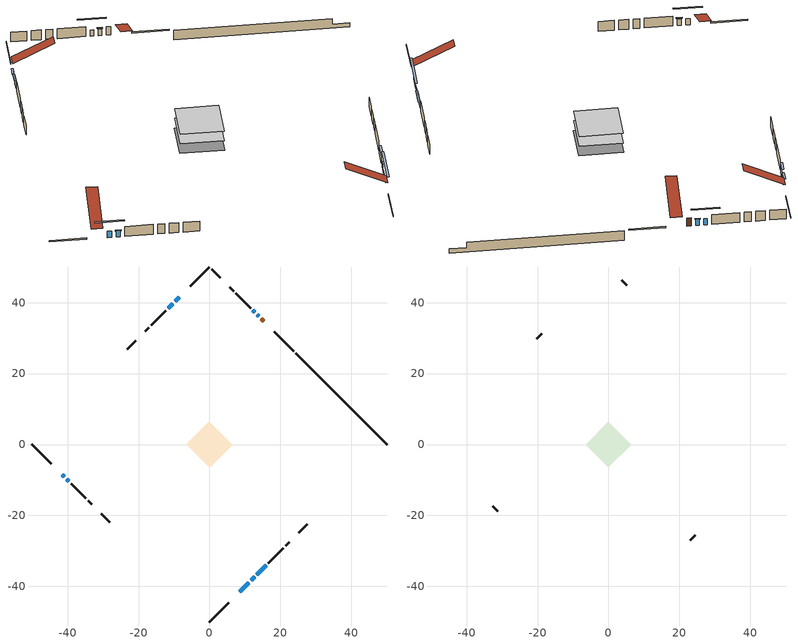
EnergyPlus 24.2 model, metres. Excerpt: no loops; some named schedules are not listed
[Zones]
conditioned space
 floor adiabatic (AdiabaticFloorConstruction): -6.45,0 0,6.45 6.45,0 0,-6.45 z0.95
 floor foundation (Slab1 construction): -6.42,0.16 -0.16,6.42 6.42,-0.16 0.16,-6.42 z-1.49
 wall outside (RimJoist1 construction): 0,-50.06 5.45,-44.6 / -50.06,0 -44.6,-5.45 / 0,50.06 -5.45,44.6 / 23.73,26.33 18.28,31.78 z0.95:1.25
 wall outside (AdiabaticWallConstruction 1): 15.26,34.8 14.57,35.49 z0.95:2.98
 wall outside (AdiabaticWallConstruction): 13.91,36.15 13.41,36.65 / 12.76,37.3 12.25,37.81 / -41.59,-8.47 -40.97,-9.08 / -40.32,-9.74 -39.71,-10.35 z0.95:2.48; 8.47,-41.59 11.06,-39 z0.95:1.66; -8.47,41.59 -9.69,40.37 / 13.38,-36.68 15.97,-34.09 z0.95:2.47; -10.35,39.71 -11.64,38.42 z0.95:2.98; 11.72,-38.34 12.72,-37.34 z0.95:2.17
 wall outside (Wall1 construction): 16.62,-33.44 20.79,-29.27 / -39.05,-11.01 -34.89,-15.17 / -12.3,37.76 -16.46,33.6 / 11.6,38.46 7.43,42.63 z0.95:3.39
 wall outside (Wall2 construction): 21.44,-28.62 22.44,-27.62 / -34.23,-15.83 -33.24,-16.82 / -17.12,32.94 -18.11,31.94 / 6.78,43.28 5.78,44.28 z0.95:3.39
 wall outside (Wall4 construction): 25.17,-24.89 27.56,-22.5 / -30.51,-19.55 -28.11,-21.95 / -20.84,29.22 -23.24,26.82 / 3.05,47.01 0.66,49.4 z0.95:3.39
 wall foundation (FoundationWall1 construction): 24.39,25.67,-1.49 24.39,25.67,0.95 47.49,2.57,0.95 47.49,2.57,-0.43 50.06,0,-0.43 50.06,0,-1.49
 window (WindowConstruction): 13.91,36.15 13.41,36.65 z0.95:2.47
 window (WindowConstruction 6): 12.75,37.31 12.25,37.81 z0.95:2.47
 window (WindowConstruction 7): 8.47,-41.59 11.06,-39 z0.95:1.66
 window (WindowConstruction 8): -41.59,-8.47 -40.98,-9.08 z0.95:2.47
 window (WindowConstruction 1): -8.47,41.59 -9.69,40.37 z0.95:2.47
 window (WindowConstruction 2): -10.35,39.71 -11.64,38.42 z0.95:2.98
 window (WindowConstruction 3): -40.32,-9.74 -39.71,-10.35 z0.95:2.47
 window (WindowConstruction 5): 11.72,-38.34 12.72,-37.34 z0.95:2.17
 window (WindowConstruction 4): 13.38,-36.68 15.97,-34.09 z0.95:2.47
 door (Door): 15.26,34.8 14.57,35.49 z0.95:2.98
 ceiling adiabatic (AdiabaticFloorConstruction): 0,-6.45 6.45,0 0,6.45 -6.45,0 z0.95
attic - vented
 floor to conditioned space (Floor1 construction Reversed): -6.45,0 0,6.45 6.45,0 0,-6.45 z3.39
 wall outside (Wall3 construction): 23.09,-26.97 24.51,-25.55 / -32.58,-17.48 -31.17,-18.89 / -18.77,31.29 -20.19,29.87 / 5.12,44.93 3.71,46.35 z0.95:3.39
 roof outside (Roof1 construction): 7.82,-42.24,3.39 1.72,-36.14,7.7 0.01,-37.85,7.7 6.11,-43.95,3.39; -42.24,-7.82,3.39 -36.14,-1.72,7.7 -37.85,-0.01,7.7 -43.95,-6.11,3.39; -7.82,42.24,3.39 -1.72,36.14,7.7 -0.01,37.85,7.7 -6.11,43.95,3.39; 15.92,34.14,3.39 9.81,28.04,7.7 11.52,26.34,7.7 17.62,32.44,3.39
shading: 13.27,36.79 14.06,36 14.35,36.29 13.56,37.08 z2.68; 10.39,39.67 14.62,35.44 14.91,35.73 10.68,39.96 z5.11; 12.93,-37.13 6.61,-43.45 6.9,-43.74 13.22,-37.42 z4.3; -39.11,-10.95 -43.45,-6.61 -43.74,-6.9 -39.4,-11.24 z5.11; -9.84,40.22 -8.33,41.73 -8.62,42.02 -10.13,40.51 z2.68; -11.79,38.27 -10.21,39.85 -10.5,40.14 -12.08,38.56 z3.18; -39.57,-10.49 -40.46,-9.6 -40.75,-9.89 -39.86,-10.78 z2.68; 16.11,-33.95 13.24,-36.82 13.53,-37.11 16.4,-34.24 z2.68
[Building]
Building 1: Terrain=Suburbs
[Site:Location]
Quebec Intl AP_QC: Latitude {deg}=46.8; Longitude {deg}=-71.38; Time Zone {hr}=-5; Elevation {m}=74; Keep Site Location Information=Yes
[Site:GroundTemperature:Shallow]
0.0108218, -2.24938, -2.43038, -1.3578, 2.94801, 7.23376, 10.9493, 13.303, 13.5029, 11.5886, 7.96783, 3.81355
[Site:WaterMainsTemperature]
Calculation Method=Schedule; Temperature Schedule=mains temperature schedule
[Material] Roughness=Rough; Thermal Absorptance=0.9
Name | Thickness {m} | Conductivity {W/m-K} | Density {kg/m3} | Specific Heat {J/kg-K} | Solar Absorptance | Visible Absorptance
asphalt or fiberglass shingles | 0.00635 | 0.162714 | 1121.4 | 1465.45 | 0.4 | 0.4
ceiling loosefill ins | 0.169333 | 0.0480833 | 16.02 | 1046.75 | 0.7 | 0.7
ceiling stud and cavity | 0.1397 | 0.106923 | 65.682 | 1177.47 | 0.7 | 0.7
concrete 4.0 in. | 0.1016 | 1.803125 | 2242.8 | 837.4 | 0.7 | 0.7
concrete 8.0 in. | 0.2032 | 1.803125 | 2242.8 | 837.4 | 0.7 | 0.7
door material | 0.04445 | 0.053851 | 512.64 | 1214.23 | 0.7 | 0.7
exterior vertical ins | 0.0533782 | 0.029427 | 32.04 | 1214.23 | 0.7 | 0.7
floor covering | 0.0127 | 0.0433444 | 54.468 | 1339.84 | 0.6 | 0.6
floor rigid ins; wall rigid ins 1 | 0.512978 | 0.029427 | 32.04 | 1214.23 | 0.7 | 0.7
floor stud and cavity | 0.1397 | 1.75129 | 37.0049 | 1207.88 | 0.7 | 0.7
furniture material conditioned space 1 | 0.1524 | 0.115458 | 640.8 | 1214.23 | 0.6 | 0.6
gypsum board | 0.0127 | 0.160291 | 801 | 837.4 | 0.6 | 0.6
gypsum board 1 | 0.0127 | 0.160291 | 801 | 837.4 | 0.7 | 0.7
osb sheathing 0.5 in. | 0.0127 | 0.115458 | 512.64 | 1214.23 | 0.7 | 0.7
osb sheathing 0.75 in. | 0.01905 | 0.115458 | 512.64 | 1214.23 | 0.7 | 0.7
osb sheathing 2.0 in. | 0.0508 | 0.115458 | 512.64 | 1214.23 | 0.7 | 0.7
rim joist rigid ins; wall rigid ins | 0.051816 | 0.029427 | 32.04 | 1214.23 | 0.7 | 0.7
rim joist stud and cavity | 0.0508 | 0.0378321 | 125.044 | 1163.47 | 0.6 | 0.6
wall stud and cavity | 0.1397 | 0.16633 | 139.0536 | 1170.24 | 0.7 | 0.7
wall stud and cavity 1 | 0.1397 | 0.157732 | 139.0536 | 1170.24 | 0.7 | 0.7
wall stud and cavity 2 | 0.0889 | 6.9971 | 50.32683 | 1063.81 | 0.6 | 0.6
wall stud and cavity 3 | 0.1397 | 0.159319 | 139.0536 | 1170.24 | 0.7 | 0.7
wall stud and cavity 4 | 0.0889 | 0.380278 | 52.3479 | 1209.89 | 0.7 | 0.7
wall stud and cavity 5 | 0.0889 | 0.391764 | 83.0341 | 1211.67 | 0.7 | 0.7
wood siding | 0.0254 | 0.102417 | 544.68 | 1172.36 | 0.4 | 0.4
wood siding 1 | 0.00254 | 0.102417 | 544.68 | 1172.36 | 0.4 | 0.4
wood siding 2; wood siding 3; wood siding 4 | 0.0254 | 0.102417 | 544.68 | 1172.36 | 0.7 | 0.7
[WindowMaterial:SimpleGlazingSystem]
Name | U-Factor {W/m2-K} | Solar Heat Gain Coefficient
WindowMaterial | 2.665821 | 0.56
WindowMaterial 1 | 2.78279 | 0.58
WindowMaterial 2 | 2.82821 | 0.59
WindowMaterial 3 | 2.79244 | 0.64
WindowMaterial 4 | 2.97414 | 0.62
WindowMaterial 5 | 2.779381 | 0.56
WindowMaterial 6 | 2.78165 | 0.57
[Construction]
AdiabaticFloorConstruction: floor stud and cavity, floor rigid ins, osb sheathing 0.75 in., floor covering
AdiabaticWallConstruction: wood siding 3, wall rigid ins 1, wall stud and cavity 4, gypsum board
AdiabaticWallConstruction 1: wood siding 4, wall rigid ins 1, wall stud and cavity 4, gypsum board
Door: door material
Floor1 construction Reversed: gypsum board, ceiling stud and cavity, ceiling loosefill ins
FoundationWall1 construction: concrete 8.0 in., gypsum board 1
furniture construction conditioned space 1: furniture material conditioned space 1
PartitionWallConstruction: gypsum board, wall stud and cavity 5, gypsum board
RimJoist1 construction: wood siding 2, rim joist rigid ins, osb sheathing 2.0 in., rim joist stud and cavity
Roof1 construction: asphalt or fiberglass shingles
Slab1 construction: concrete 4.0 in.
Wall1 construction: wood siding, wall rigid ins, osb sheathing 0.5 in., wall stud and cavity, gypsum board
Wall2 construction: wood siding, wall rigid ins, osb sheathing 0.5 in., wall stud and cavity 1, gypsum board
Wall3 construction: wood siding 1, wall stud and cavity 2
Wall4 construction: wood siding, wall rigid ins, osb sheathing 0.5 in., wall stud and cavity 3, gypsum board
WindowConstruction: WindowMaterial
WindowConstruction 1; WindowConstruction 3; WindowConstruction 8: WindowMaterial 1
WindowConstruction 2: WindowMaterial 2
WindowConstruction 4: WindowMaterial 3
WindowConstruction 5: WindowMaterial 4
WindowConstruction 6: WindowMaterial 5
WindowConstruction 7: WindowMaterial 6
[Zone] Multiplier=1; Part of Total Floor Area=Yes
Name | Volume {m3}
attic - vented | 56.6161
conditioned space | 424.7
[Space]
Name | Zone | Volume {m3}
attic - vented 1 | attic - vented | 56.6161
conditioned space 1 | conditioned space | 424.7
[ZoneInfiltration:EffectiveLeakageArea]
infil attic - vented 1: Zone or Space=attic - vented 1; Schedule=Always On Discrete; Effective Air Leakage Area {cm2}=3073.85; Stack Coefficient=0.000469588; Wind Coefficient=1.46413e-05
[ZoneMixing]
whole house fan mix: Zone or Space=attic - vented; Schedule=Always On Continuous; Design Flow Rate Calculation Method=Flow/Zone; Design Flow Rate {m3/s}=0; Source Zone or Space=conditioned space
[SurfaceProperty:ExposedFoundationPerimeter]
Slab1: Exposed Perimeter Calculation Method=TotalExposedPerimeter; Total Exposed Perimeter {m}=36.303
[InternalMass] Zone or ZoneList=conditioned space; Space or SpaceList=conditioned space 1
Name | Construction | Surface Area {m2}
furniture mass conditioned space 1 | furniture construction conditioned space 1 | 66.2479
partition wall mass | PartitionWallConstruction | 165.62
[Lights]
interior lighting: Zone or ZoneList or Space or SpaceList=conditioned space 1; Schedule=interior lighting schedule; Design Level Calculation Method=LightingLevel; Lighting Level {W}=343.2; Return Air Fraction=0; Fraction Radiant=0.6; Fraction Visible=0.2; Fraction Replaceable=1
[People]
occupants: Zone or ZoneList or Space or SpaceList=conditioned space 1; Number of People Schedule=occupants schedule; Number of People Calculation Method=People; Number of People=3; Fraction Radiant=0.314171; Sensible Heat Fraction=0.56303; Activity Level Schedule=occupants activity schedule; Carbon Dioxide Generation Rate {m3/s-W}=0; Enable ASHRAE 55 Comfort Warnings=No; Mean Radiant Temperature Calculation Type=EnclosureAveraged
[ElectricEquipment] Zone or ZoneList or Space or SpaceList=conditioned space 1; Design Level Calculation Method=EquipmentLevel
Name | Schedule | Design Level {W} | Fraction Latent | Fraction Radiant | Fraction Lost
clothes dryer | clothes dryer schedule | 140.772 | 0.015 | 0.081 | 0.85
clothes washer | clothes washer schedule | 32.1985 | 0.03 | 0.162 | 0.7
cooking range | cooking range schedule | 215.147 | 0.08 | 0.432 | 0.2
dishwasher | dishwasher schedule | 66.8632 | 0.3 | 0.18 | 0.4
fridge | fridge schedule | 72.9452 | 0 | 0.6 | 0
mech vent bath fan 0 | mech vent bath fan 0 schedule | 50.2 | 0 | 0 | 1
mech vent house fan | mech vent house fan schedule | 14.1667 | 0 | 0 | 1
mech vent house fan cfis | mech vent house fan cfis schedule | 0 | 0 | 0 | 0
mech vent range fan 0 | mech vent range fan 0 schedule | 57 | 0 | 0 | 1
mech vent range fan 1 | mech vent range fan 1 schedule | 57 | 0 | 0 | 1
misc plug loads | misc plug loads schedule | 494.7 | 0.045 | 0.513 | 0.1
whole house fan | Always On Discrete | 0 | 0 | 0 | 1
[OtherEquipment] Zone or ZoneList or Space or SpaceList=conditioned space 1; Design Level Calculation Method=EquipmentLevel
Name | Fuel Type | Schedule | Design Level {W} | Fraction Latent | Fraction Radiant | Fraction Lost
clothes dryer 1 | Electricity | clothes dryer schedule | 0 | 0.015 | 0.081 | 0.85
cooking range 1 | Electricity | cooking range schedule | 0 | 0.08 | 0.432 | 0.2
general water use latent | None | general water use schedule | 62.594 | 1 | 0 | 0
general water use sensible | None | general water use schedule | -61.6891 | 0 | 0.6 | 0
mech vent house fan latent load | None | Always On Discrete | 0 | 1 | 0 | 0
mech vent house fan sensible load | None | Always On Discrete | 0 | 0 | 0 | 0
water heater energy adjustment1 | Electricity | Always On Discrete | 0.01 | 0 | 0 | 1
[ZoneInfiltration:DesignFlowRate] Zone or ZoneList or Space or SpaceList=conditioned space 1; Schedule=Always On Discrete; Design Flow Rate Calculation Method=Flow/Zone; Design Flow Rate {m3/s}=0
infil flow; natural vent flow; whole house fan flow
[ZoneControl:Thermostat]
conditioned space Thermostat: Zone or ZoneList=conditioned space; Control Type Schedule=conditioned space Thermostat Schedule; Control 1=conditioned space temperature setpoint; Temperature Difference Between Cutout And Setpoint {deltaC}=0
[ThermostatSetpoint:DualSetpoint]
conditioned space temperature setpoint: Heating Setpoint Temperature Schedule=heating setpoint; Cooling Setpoint Temperature Schedule=cooling setpoint
[Zone equipment]
conditioned space: electric baseboard
[Foundation:Kiva]
Foundation Kiva 1: Initial Indoor Air Temperature {C}=18; Wall Height Above Grade {m}=0.94997; Wall Depth Below Slab {m}=0.2032; Custom Block Material Name 1=exterior vertical ins; Custom Block Depth 1 {m}=2.43998; Custom Block X Position 1 {m}=0.2159; Custom Block Z Position 1 {m}=0
[Foundation:Kiva:Settings]
Soil Conductivity {W/m-K}=0.849921; Soil Density {kg/m3}=1842.3; Soil Specific Heat {J/kg-K}=418.7; Ground Solar Absorptivity=0.9; Ground Thermal Absorptivity=0.9; Ground Surface Roughness {m}=0.03; Far-Field Width {m}=40; Deep-Ground Boundary Condition=ZeroFlux; Deep-Ground Depth {m}=40; Minimum Cell Dimension {m}=0.2; Maximum Cell Growth Coefficient=3; Simulation Timestep=Timestep
[Exterior:Lights]
exterior lighting: Schedule=exterior lighting schedule; Design Level {W}=75.6
[EnergyManagementSystem:Sensor] Output:Variable or Output:Meter Index Key=conditioned space
Name | Output:Variable or Output:Meter
conditioned_space_clg_unmet_s | Zone Cooling Setpoint Not Met Time
conditioned_space_htg_unmet_s | Zone Heating Setpoint Not Met Time
fridge_tin_s; tin_s; tin_s_1 | Zone Mean Air Temperature
tout_s | Zone Outdoor Air Drybulb Temperature
win_s | Zone Air Humidity Ratio
[Schedule:Constant]
Name | Hourly Value
Always On Continuous; mech vent house fan schedule; mech vent house fan cfis schedule; Always On Discrete | 1
occupants activity schedule | 117.228
fridge schedule | 0
[Schedule:Week:Daily]
interior lighting schedule Week Rule - Jan1-Jan27: interior lighting schedule day, interior lighting schedule day, interior lighting schedule day, interior lighting schedule day, interior lighting schedule day, interior lighting schedule day, interior lighting schedule day, interior lighting schedule default day, interior lighting schedule default day, interior lighting schedule default day, interior lighting schedule default day, interior lighting schedule default day
interior lighting schedule Week Rule - Jan28-Feb3: interior lighting schedule day, interior lighting schedule day, interior lighting schedule day, interior lighting schedule day, interior lighting schedule day 1, interior lighting schedule day 1, interior lighting schedule day 1, interior lighting schedule default day, interior lighting schedule default day, interior lighting schedule default day, interior lighting schedule default day, interior lighting schedule default day
interior lighting schedule Week Rule - Feb4-Feb24: interior lighting schedule day 1, interior lighting schedule day 1, interior lighting schedule day 1, interior lighting schedule day 1, interior lighting schedule day 1, interior lighting schedule day 1, interior lighting schedule day 1, interior lighting schedule default day, interior lighting schedule default day, interior lighting schedule default day, interior lighting schedule default day, interior lighting schedule default day
interior lighting schedule Week Rule - Feb25-Mar3: interior lighting schedule day 1, interior lighting schedule day 1, interior lighting schedule day 1, interior lighting schedule day 1, interior lighting schedule day 2, interior lighting schedule day 2, interior lighting schedule day 2, interior lighting schedule default day, interior lighting schedule default day, interior lighting schedule default day, interior lighting schedule default day, interior lighting schedule default day
interior lighting schedule Week Rule - Mar4-Mar31: interior lighting schedule day 2, interior lighting schedule day 2, interior lighting schedule day 2, interior lighting schedule day 2, interior lighting schedule day 2, interior lighting schedule day 2, interior lighting schedule day 2, interior lighting schedule default day, interior lighting schedule default day, interior lighting schedule default day, interior lighting schedule default day, interior lighting schedule default day
interior lighting schedule Week Rule - Apr1-Apr28: interior lighting schedule day 3, interior lighting schedule day 3, interior lighting schedule day 3, interior lighting schedule day 3, interior lighting schedule day 3, interior lighting schedule day 3, interior lighting schedule day 3, interior lighting schedule default day, interior lighting schedule default day, interior lighting schedule default day, interior lighting schedule default day, interior lighting schedule default day
interior lighting schedule Week Rule - Apr29-May5: interior lighting schedule day 3, interior lighting schedule day 3, interior lighting schedule day 4, interior lighting schedule day 4, interior lighting schedule day 4, interior lighting schedule day 4, interior lighting schedule day 4, interior lighting schedule default day, interior lighting schedule default day, interior lighting schedule default day, interior lighting schedule default day, interior lighting schedule default day
interior lighting schedule Week Rule - May6-May26: interior lighting schedule day 4, interior lighting schedule day 4, interior lighting schedule day 4, interior lighting schedule day 4, interior lighting schedule day 4, interior lighting schedule day 4, interior lighting schedule day 4, interior lighting schedule default day, interior lighting schedule default day, interior lighting schedule default day, interior lighting schedule default day, interior lighting schedule default day
interior lighting schedule Week Rule - May27-Jun2: interior lighting schedule day 4, interior lighting schedule day 4, interior lighting schedule day 4, interior lighting schedule day 4, interior lighting schedule day 4, interior lighting schedule day 5, interior lighting schedule day 5, interior lighting schedule default day, interior lighting schedule default day, interior lighting schedule default day, interior lighting schedule default day, interior lighting schedule default day
interior lighting schedule Week Rule - Jun3-Jun30: interior lighting schedule day 5, interior lighting schedule day 5, interior lighting schedule day 5, interior lighting schedule day 5, interior lighting schedule day 5, interior lighting schedule day 5, interior lighting schedule day 5, interior lighting schedule default day, interior lighting schedule default day, interior lighting schedule default day, interior lighting schedule default day, interior lighting schedule default day
interior lighting schedule Week Rule - Jul1-Jul28: interior lighting schedule day 6, interior lighting schedule day 6, interior lighting schedule day 6, interior lighting schedule day 6, interior lighting schedule day 6, interior lighting schedule day 6, interior lighting schedule day 6, interior lighting schedule default day, interior lighting schedule default day, interior lighting schedule default day, interior lighting schedule default day, interior lighting schedule default day
interior lighting schedule Week Rule - Jul29-Aug4: interior lighting schedule day 6, interior lighting schedule day 6, interior lighting schedule day 6, interior lighting schedule day 7, interior lighting schedule day 7, interior lighting schedule day 7, interior lighting schedule day 7, interior lighting schedule default day, interior lighting schedule default day, interior lighting schedule default day, interior lighting schedule default day, interior lighting schedule default day
interior lighting schedule Week Rule - Aug5-Aug25: interior lighting schedule day 7, interior lighting schedule day 7, interior lighting schedule day 7, interior lighting schedule day 7, interior lighting schedule day 7, interior lighting schedule day 7, interior lighting schedule day 7, interior lighting schedule default day, interior lighting schedule default day, interior lighting schedule default day, interior lighting schedule default day, interior lighting schedule default day
interior lighting schedule Week Rule - Aug26-Sep1: interior lighting schedule day 7, interior lighting schedule day 7, interior lighting schedule day 7, interior lighting schedule day 7, interior lighting schedule day 7, interior lighting schedule day 7, interior lighting schedule day 8, interior lighting schedule default day, interior lighting schedule default day, interior lighting schedule default day, interior lighting schedule default day, interior lighting schedule default day
interior lighting schedule Week Rule - Sep2-Sep29: interior lighting schedule day 8, interior lighting schedule day 8, interior lighting schedule day 8, interior lighting schedule day 8, interior lighting schedule day 8, interior lighting schedule day 8, interior lighting schedule day 8, interior lighting schedule default day, interior lighting schedule default day, interior lighting schedule default day, interior lighting schedule default day, interior lighting schedule default day
interior lighting schedule Week Rule - Sep30-Oct6: interior lighting schedule day 8, interior lighting schedule day 9, interior lighting schedule day 9, interior lighting schedule day 9, interior lighting schedule day 9, interior lighting schedule day 9, interior lighting schedule day 9, interior lighting schedule default day, interior lighting schedule default day, interior lighting schedule default day, interior lighting schedule default day, interior lighting schedule default day
interior lighting schedule Week Rule - Oct7-Oct27: interior lighting schedule day 9, interior lighting schedule day 9, interior lighting schedule day 9, interior lighting schedule day 9, interior lighting schedule day 9, interior lighting schedule day 9, interior lighting schedule day 9, interior lighting schedule default day, interior lighting schedule default day, interior lighting schedule default day, interior lighting schedule default day, interior lighting schedule default day
interior lighting schedule Week Rule - Oct28-Nov3: interior lighting schedule day 9, interior lighting schedule day 9, interior lighting schedule day 9, interior lighting schedule day 9, interior lighting schedule day 10, interior lighting schedule day 10, interior lighting schedule day 10, interior lighting schedule default day, interior lighting schedule default day, interior lighting schedule default day, interior lighting schedule default day, interior lighting schedule default day
interior lighting schedule Week Rule - Nov4-Nov24: interior lighting schedule day 10, interior lighting schedule day 10, interior lighting schedule day 10, interior lighting schedule day 10, interior lighting schedule day 10, interior lighting schedule day 10, interior lighting schedule day 10, interior lighting schedule default day, interior lighting schedule default day, interior lighting schedule default day, interior lighting schedule default day, interior lighting schedule default day
interior lighting schedule Week Rule - Nov25-Dec1: interior lighting schedule day 10, interior lighting schedule day 10, interior lighting schedule day 10, interior lighting schedule day 10, interior lighting schedule day 10, interior lighting schedule day 10, interior lighting schedule day 11, interior lighting schedule default day, interior lighting schedule default day, interior lighting schedule default day, interior lighting schedule default day, interior lighting schedule default day
interior lighting schedule Week Rule - Dec2-Dec31: interior lighting schedule day 11, interior lighting schedule day 11, interior lighting schedule day 11, interior lighting schedule day 11, interior lighting schedule day 11, interior lighting schedule day 11, interior lighting schedule day 11, interior lighting schedule default day, interior lighting schedule default day, interior lighting schedule default day, interior lighting schedule default day, interior lighting schedule default day
occupants schedule Week Rule - Jan1-Dec31: occupants schedule day, occupants schedule day, occupants schedule day, occupants schedule day, occupants schedule day, occupants schedule day, occupants schedule day, occupants schedule default day, occupants schedule default day, occupants schedule default day, occupants schedule default day, occupants schedule default day
clothes dryer schedule Week Rule - Jan1-Dec31: clothes dryer schedule day, clothes dryer schedule day, clothes dryer schedule day, clothes dryer schedule day, clothes dryer schedule day, clothes dryer schedule day, clothes dryer schedule day, clothes dryer schedule default day, clothes dryer schedule default day, clothes dryer schedule default day, clothes dryer schedule default day, clothes dryer schedule default day
clothes washer schedule Week Rule - Jan1-Dec31: clothes washer schedule day, clothes washer schedule day, clothes washer schedule day, clothes washer schedule day, clothes washer schedule day, clothes washer schedule day, clothes washer schedule day, clothes washer schedule default day, clothes washer schedule default day, clothes washer schedule default day, clothes washer schedule default day, clothes washer schedule default day
cooking range schedule Week Rule - Jan1-Dec31: cooking range schedule day, cooking range schedule day, cooking range schedule day, cooking range schedule day, cooking range schedule day, cooking range schedule day, cooking range schedule day, cooking range schedule default day, cooking range schedule default day, cooking range schedule default day, cooking range schedule default day, cooking range schedule default day
dishwasher schedule Week Rule - Jan1-Dec31: dishwasher schedule day, dishwasher schedule day, dishwasher schedule day, dishwasher schedule day, dishwasher schedule day, dishwasher schedule day, dishwasher schedule day, dishwasher schedule default day, dishwasher schedule default day, dishwasher schedule default day, dishwasher schedule default day, dishwasher schedule default day
mech vent bath fan 0 schedule Week Rule - Jan1-Dec31: mech vent bath fan 0 schedule day, mech vent bath fan 0 schedule day, mech vent bath fan 0 schedule day, mech vent bath fan 0 schedule day, mech vent bath fan 0 schedule day, mech vent bath fan 0 schedule day, mech vent bath fan 0 schedule day, mech vent bath fan 0 schedule default day, mech vent bath fan 0 schedule default day, mech vent bath fan 0 schedule default day, mech vent bath fan 0 schedule default day, mech vent bath fan 0 schedule default day
mech vent range fan 0 schedule Week Rule - Jan1-Dec31: mech vent range fan 0 schedule day, mech vent range fan 0 schedule day, mech vent range fan 0 schedule day, mech vent range fan 0 schedule day, mech vent range fan 0 schedule day, mech vent range fan 0 schedule day, mech vent range fan 0 schedule day, mech vent range fan 0 schedule default day, mech vent range fan 0 schedule default day, mech vent range fan 0 schedule default day, mech vent range fan 0 schedule default day, mech vent range fan 0 schedule default day
mech vent range fan 1 schedule Week Rule - Jan1-Dec31: mech vent range fan 1 schedule day, mech vent range fan 1 schedule day, mech vent range fan 1 schedule day, mech vent range fan 1 schedule day, mech vent range fan 1 schedule day, mech vent range fan 1 schedule day, mech vent range fan 1 schedule day, mech vent range fan 1 schedule default day, mech vent range fan 1 schedule default day, mech vent range fan 1 schedule default day, mech vent range fan 1 schedule default day, mech vent range fan 1 schedule default day
misc plug loads schedule Week Rule - Jan1-Dec31: misc plug loads schedule day, misc plug loads schedule day, misc plug loads schedule day, misc plug loads schedule day, misc plug loads schedule day, misc plug loads schedule day, misc plug loads schedule day, misc plug loads schedule default day, misc plug loads schedule default day, misc plug loads schedule default day, misc plug loads schedule default day, misc plug loads schedule default day
general water use schedule Week Rule - Jan1-Dec31: general water use schedule day, general water use schedule day, general water use schedule day, general water use schedule day, general water use schedule day, general water use schedule day, general water use schedule day, general water use schedule default day, general water use schedule default day, general water use schedule default day, general water use schedule default day, general water use schedule default day
exterior lighting schedule Week Rule - Jan1-Jan27: exterior lighting schedule day, exterior lighting schedule day, exterior lighting schedule day, exterior lighting schedule day, exterior lighting schedule day, exterior lighting schedule day, exterior lighting schedule day, exterior lighting schedule default day, exterior lighting schedule default day, exterior lighting schedule default day, exterior lighting schedule default day, exterior lighting schedule default day
exterior lighting schedule Week Rule - Jan28-Feb3: exterior lighting schedule day, exterior lighting schedule day, exterior lighting schedule day, exterior lighting schedule day, exterior lighting schedule day 1, exterior lighting schedule day 1, exterior lighting schedule day 1, exterior lighting schedule default day, exterior lighting schedule default day, exterior lighting schedule default day, exterior lighting schedule default day, exterior lighting schedule default day
exterior lighting schedule Week Rule - Feb4-Feb24: exterior lighting schedule day 1, exterior lighting schedule day 1, exterior lighting schedule day 1, exterior lighting schedule day 1, exterior lighting schedule day 1, exterior lighting schedule day 1, exterior lighting schedule day 1, exterior lighting schedule default day, exterior lighting schedule default day, exterior lighting schedule default day, exterior lighting schedule default day, exterior lighting schedule default day
exterior lighting schedule Week Rule - Feb25-Mar3: exterior lighting schedule day 1, exterior lighting schedule day 1, exterior lighting schedule day 1, exterior lighting schedule day 1, exterior lighting schedule day 2, exterior lighting schedule day 2, exterior lighting schedule day 2, exterior lighting schedule default day, exterior lighting schedule default day, exterior lighting schedule default day, exterior lighting schedule default day, exterior lighting schedule default day
exterior lighting schedule Week Rule - Mar4-Mar31: exterior lighting schedule day 2, exterior lighting schedule day 2, exterior lighting schedule day 2, exterior lighting schedule day 2, exterior lighting schedule day 2, exterior lighting schedule day 2, exterior lighting schedule day 2, exterior lighting schedule default day, exterior lighting schedule default day, exterior lighting schedule default day, exterior lighting schedule default day, exterior lighting schedule default day
exterior lighting schedule Week Rule - Apr1-Apr28: exterior lighting schedule day 3, exterior lighting schedule day 3, exterior lighting schedule day 3, exterior lighting schedule day 3, exterior lighting schedule day 3, exterior lighting schedule day 3, exterior lighting schedule day 3, exterior lighting schedule default day, exterior lighting schedule default day, exterior lighting schedule default day, exterior lighting schedule default day, exterior lighting schedule default day
exterior lighting schedule Week Rule - Apr29-May5: exterior lighting schedule day 3, exterior lighting schedule day 3, exterior lighting schedule day 4, exterior lighting schedule day 4, exterior lighting schedule day 4, exterior lighting schedule day 4, exterior lighting schedule day 4, exterior lighting schedule default day, exterior lighting schedule default day, exterior lighting schedule default day, exterior lighting schedule default day, exterior lighting schedule default day
exterior lighting schedule Week Rule - May6-May26: exterior lighting schedule day 4, exterior lighting schedule day 4, exterior lighting schedule day 4, exterior lighting schedule day 4, exterior lighting schedule day 4, exterior lighting schedule day 4, exterior lighting schedule day 4, exterior lighting schedule default day, exterior lighting schedule default day, exterior lighting schedule default day, exterior lighting schedule default day, exterior lighting schedule default day
exterior lighting schedule Week Rule - May27-Jun2: exterior lighting schedule day 4, exterior lighting schedule day 4, exterior lighting schedule day 4, exterior lighting schedule day 4, exterior lighting schedule day 4, exterior lighting schedule day 5, exterior lighting schedule day 5, exterior lighting schedule default day, exterior lighting schedule default day, exterior lighting schedule default day, exterior lighting schedule default day, exterior lighting schedule default day
exterior lighting schedule Week Rule - Jun3-Jun30: exterior lighting schedule day 5, exterior lighting schedule day 5, exterior lighting schedule day 5, exterior lighting schedule day 5, exterior lighting schedule day 5, exterior lighting schedule day 5, exterior lighting schedule day 5, exterior lighting schedule default day, exterior lighting schedule default day, exterior lighting schedule default day, exterior lighting schedule default day, exterior lighting schedule default day
exterior lighting schedule Week Rule - Jul1-Jul28: exterior lighting schedule day 6, exterior lighting schedule day 6, exterior lighting schedule day 6, exterior lighting schedule day 6, exterior lighting schedule day 6, exterior lighting schedule day 6, exterior lighting schedule day 6, exterior lighting schedule default day, exterior lighting schedule default day, exterior lighting schedule default day, exterior lighting schedule default day, exterior lighting schedule default day
exterior lighting schedule Week Rule - Jul29-Aug4: exterior lighting schedule day 6, exterior lighting schedule day 6, exterior lighting schedule day 6, exterior lighting schedule day 7, exterior lighting schedule day 7, exterior lighting schedule day 7, exterior lighting schedule day 7, exterior lighting schedule default day, exterior lighting schedule default day, exterior lighting schedule default day, exterior lighting schedule default day, exterior lighting schedule default day
exterior lighting schedule Week Rule - Aug5-Aug25: exterior lighting schedule day 7, exterior lighting schedule day 7, exterior lighting schedule day 7, exterior lighting schedule day 7, exterior lighting schedule day 7, exterior lighting schedule day 7, exterior lighting schedule day 7, exterior lighting schedule default day, exterior lighting schedule default day, exterior lighting schedule default day, exterior lighting schedule default day, exterior lighting schedule default day
exterior lighting schedule Week Rule - Aug26-Sep1: exterior lighting schedule day 7, exterior lighting schedule day 7, exterior lighting schedule day 7, exterior lighting schedule day 7, exterior lighting schedule day 7, exterior lighting schedule day 7, exterior lighting schedule day 8, exterior lighting schedule default day, exterior lighting schedule default day, exterior lighting schedule default day, exterior lighting schedule default day, exterior lighting schedule default day
exterior lighting schedule Week Rule - Sep2-Sep29: exterior lighting schedule day 8, exterior lighting schedule day 8, exterior lighting schedule day 8, exterior lighting schedule day 8, exterior lighting schedule day 8, exterior lighting schedule day 8, exterior lighting schedule day 8, exterior lighting schedule default day, exterior lighting schedule default day, exterior lighting schedule default day, exterior lighting schedule default day, exterior lighting schedule default day
[Schedule:Year]
interior lighting schedule: interior lighting schedule Week Rule - Jan1-Jan27, 1, 1, 1, 27, interior lighting schedule Week Rule - Jan28-Feb3, 1, 28, 2, 3, interior lighting schedule Week Rule - Feb4-Feb24, 2, 4, 2, 24, interior lighting schedule Week Rule - Feb25-Mar3, 2, 25, 3, 3, interior lighting schedule Week Rule - Mar4-Mar31, 3, 4, 3, 31, interior lighting schedule Week Rule - Apr1-Apr28, 4, 1, 4, 28, interior lighting schedule Week Rule - Apr29-May5, 4, 29, 5, 5, interior lighting schedule Week Rule - May6-May26, 5, 6, 5, 26, interior lighting schedule Week Rule - May27-Jun2, 5, 27, 6, 2, interior lighting schedule Week Rule - Jun3-Jun30, 6, 3, 6, 30, interior lighting schedule Week Rule - Jul1-Jul28, 7, 1, 7, 28, interior lighting schedule Week Rule - Jul29-Aug4, 7, 29, 8, 4, interior lighting schedule Week Rule - Aug5-Aug25, 8, 5, 8, 25, interior lighting schedule Week Rule - Aug26-Sep1, 8, 26, 9, 1, interior lighting schedule Week Rule - Sep2-Sep29, 9, 2, 9, 29, interior lighting schedule Week Rule - Sep30-Oct6, 9, 30, 10, 6, interior lighting schedule Week Rule - Oct7-Oct27, 10, 7, 10, 27, interior lighting schedule Week Rule - Oct28-Nov3, 10, 28, 11, 3, interior lighting schedule Week Rule - Nov4-Nov24, 11, 4, 11, 24, interior lighting schedule Week Rule - Nov25-Dec1, 11, 25, 12, 1, interior lighting schedule Week Rule - Dec2-Dec31, 12, 2, 12, 31
occupants schedule: occupants schedule Week Rule - Jan1-Dec31, 1, 1, 12, 31
clothes dryer schedule: clothes dryer schedule Week Rule - Jan1-Dec31, 1, 1, 12, 31
clothes washer schedule: clothes washer schedule Week Rule - Jan1-Dec31, 1, 1, 12, 31
cooking range schedule: cooking range schedule Week Rule - Jan1-Dec31, 1, 1, 12, 31
dishwasher schedule: dishwasher schedule Week Rule - Jan1-Dec31, 1, 1, 12, 31
mech vent bath fan 0 schedule: mech vent bath fan 0 schedule Week Rule - Jan1-Dec31, 1, 1, 12, 31
mech vent range fan 0 schedule: mech vent range fan 0 schedule Week Rule - Jan1-Dec31, 1, 1, 12, 31
mech vent range fan 1 schedule: mech vent range fan 1 schedule Week Rule - Jan1-Dec31, 1, 1, 12, 31
misc plug loads schedule: misc plug loads schedule Week Rule - Jan1-Dec31, 1, 1, 12, 31
general water use schedule: general water use schedule Week Rule - Jan1-Dec31, 1, 1, 12, 31
exterior lighting schedule: exterior lighting schedule Week Rule - Jan1-Jan27, 1, 1, 1, 27, exterior lighting schedule Week Rule - Jan28-Feb3, 1, 28, 2, 3, exterior lighting schedule Week Rule - Feb4-Feb24, 2, 4, 2, 24, exterior lighting schedule Week Rule - Feb25-Mar3, 2, 25, 3, 3, exterior lighting schedule Week Rule - Mar4-Mar31, 3, 4, 3, 31, exterior lighting schedule Week Rule - Apr1-Apr28, 4, 1, 4, 28, exterior lighting schedule Week Rule - Apr29-May5, 4, 29, 5, 5, exterior lighting schedule Week Rule - May6-May26, 5, 6, 5, 26, exterior lighting schedule Week Rule - May27-Jun2, 5, 27, 6, 2, exterior lighting schedule Week Rule - Jun3-Jun30, 6, 3, 6, 30, exterior lighting schedule Week Rule - Jul1-Jul28, 7, 1, 7, 28, exterior lighting schedule Week Rule - Jul29-Aug4, 7, 29, 8, 4, exterior lighting schedule Week Rule - Aug5-Aug25, 8, 5, 8, 25, exterior lighting schedule Week Rule - Aug26-Sep1, 8, 26, 9, 1, exterior lighting schedule Week Rule - Sep2-Sep29, 9, 2, 9, 29, exterior lighting schedule Week Rule - Sep30-Oct6, 9, 30, 10, 6, exterior lighting schedule Week Rule - Oct7-Oct27, 10, 7, 10, 27, exterior lighting schedule Week Rule - Oct28-Nov3, 10, 28, 11, 3, exterior lighting schedule Week Rule - Nov4-Nov24, 11, 4, 11, 24, exterior lighting schedule Week Rule - Nov25-Dec1, 11, 25, 12, 1, exterior lighting schedule Week Rule - Dec2-Dec31, 12, 2, 12, 31
[Schedule:Compact]
conditioned space Thermostat Schedule: Through: 12/31, For: AllDays, Until: 24:00, 4
mains temperature schedule: Through: 01/01, For: AllDays, Until: 24:00, 5.175, Through: 01/02, For: AllDays, Until: 24:00, 5.10167, Through: 01/03, For: AllDays, Until: 24:00, 5.02889, Through: 01/04, For: AllDays, Until: 24:00, 4.95778, Through: 01/05, For: AllDays, Until: 24:00, 4.88778, Through: 01/06, For: AllDays, Until: 24:00, 4.81833, Through: 01/07, For: AllDays, Until: 24:00, 4.75056, Through: 01/08, For: AllDays, Until: 24:00, 4.68389, Through: 01/09, For: AllDays, Until: 24:00, 4.61833, Through: 01/10, For: AllDays, Until: 24:00, 4.55389, Through: 01/11, For: AllDays, Until: 24:00, 4.49056, Through: 01/12, For: AllDays, Until: 24:00, 4.42889, Through: 01/13, For: AllDays, Until: 24:00, 4.36778, Through: 01/14, For: AllDays, Until: 24:00, 4.30889, Through: 01/15, For: AllDays, Until: 24:00, 4.25056, Through: 01/16, For: AllDays, Until: 24:00, 4.19389, Through: 01/17, For: AllDays, Until: 24:00, 4.13833, Through: 01/18, For: AllDays, Until: 24:00, 4.08444, Through: 01/19, For: AllDays, Until: 24:00, 4.03167, Through: 01/20, For: AllDays, Until: 24:00, 3.98056, Through: 01/21, For: AllDays, Until: 24:00, 3.93056, Through: 01/22, For: AllDays, Until: 24:00, 3.88222, Through: 01/23, For: AllDays, Until: 24:00, 3.835, Through: 01/24, For: AllDays, Until: 24:00, 3.78944, Through: 01/25, For: AllDays, Until: 24:00, 3.74556, Through: 01/26, For: AllDays, Until: 24:00, 3.70278, Through: 01/27, For: AllDays, Until: 24:00, 3.66167, Through: 01/28, For: AllDays, Until: 24:00, 3.62167, Through: 01/29, For: AllDays, Until: 24:00, 3.58389, Through: 01/30, For: AllDays, Until: 24:00, 3.54722, Through: 01/31, For: AllDays, Until: 24:00, 3.51167, Through: 02/01, For: AllDays, Until: 24:00, 3.47833, Through: 02/02, For: AllDays, Until: 24:00, 3.44611, Through: 02/03, For: AllDays, Until: 24:00, 3.41556, Through: 02/04, For: AllDays, Until: 24:00, 3.38667, Through: 02/05, For: AllDays, Until: 24:00, 3.35944, Through: 02/06, For: AllDays, Until: 24:00, 3.33389, Through: 02/07, For: AllDays, Until: 24:00, 3.30944, Through: 02/08, For: AllDays, Until: 24:00, 3.28667, Through: 02/09, For: AllDays, Until: 24:00, 3.26611, Through: 02/10, For: AllDays, Until: 24:00, 3.24667, Through: 02/11, For: AllDays, Until: 24:00, 3.22889, Through: 02/12, For: AllDays, Until: 24:00, 3.21278, Through: 02/13, For: AllDays, Until: 24:00, 3.19833, Through: 02/14, For: AllDays, Until: 24:00, 3.18556, Through: 02/15, For: AllDays, Until: 24:00, 3.17389, Through: 02/16, For: AllDays, Until: 24:00, 3.16444, Through: 02/17, For: AllDays, Until: 24:00, 3.15667, Through: 02/18, For: AllDays, Until: 24:00, 3.15056, Through: 02/19, For: AllDays, Until: 24:00, 3.14556, Through: 02/20, For: AllDays, Until: 24:00, 3.14278, Through: 02/21, For: AllDays, Until: 24:00, 3.14111, Through: 02/22, For: AllDays, Until: 24:00, 3.14167, Through: 02/23, For: AllDays, Until: 24:00, 3.14333, Through: 02/24, For: AllDays, Until: 24:00, 3.14722, Through: 02/25, For: AllDays, Until: 24:00, 3.15222, Through: 02/26, For: AllDays, Until: 24:00, 3.15944, Through: 02/27, For: AllDays, Until: 24:00, 3.16778, Through: 02/28, For: AllDays, Until: 24:00, 3.17778, Through: 03/01, For: AllDays, Until: 24:00, 3.18944, Through: 03/02, For: AllDays, Until: 24:00, 3.20333, Through: 03/03, For: AllDays, Until: 24:00, 3.21833, Through: 03/04, For: AllDays, Until: 24:00, 3.235, Through: 03/05, For: AllDays, Until: 24:00, 3.25333, Through: 03/06, For: AllDays, Until: 24:00, 3.27333, Through: 03/07, For: AllDays, Until: 24:00, 3.29444, Through: 03/08, For: AllDays, Until: 24:00, 3.31778, Through: 03/09, For: AllDays, Until: 24:00, 3.34222, Through: 03/10, For: AllDays, Until: 24:00, 3.36889, Through: 03/11, For: AllDays, Until: 24:00, 3.39667, Through: 03/12, For: AllDays, Until: 24:00, 3.42611, Through: 03/13, For: AllDays, Until: 24:00, 3.45722, Through: 03/14, For: AllDays, Until: 24:00, 3.49, Through: 03/15, For: AllDays, Until: 24:00, 3.52389, Through: 03/16, For: AllDays, Until: 24:00, 3.55944, Through: 03/17, For: AllDays, Until: 24:00, 3.59667, Through: 03/18, For: AllDays, Until: 24:00, 3.63556, Through: 03/19, For: AllDays, Until: 24:00, 3.67556, Through: 03/20, For: AllDays, Until: 24:00, 3.71722, Through: 03/21, For: AllDays, Until: 24:00, 3.76056, Through: 03/22, For: AllDays, Until: 24:00, 3.80556, Through: 03/23, For: AllDays, Until: 24:00, 3.85111, Through: 03/24, For: AllDays, Until: 24:00, 3.89889, Through: 03/25, For: AllDays, Until: 24:00, 3.94778, Through: 03/26, For: AllDays, Until: 24:00, 3.99833, Through: 03/27, For: AllDays, Until: 24:00, 4.05, Through: 03/28, For: AllDays, Until: 24:00, 4.10333, Through: 03/29, For: AllDays, Until: 24:00, 4.15778, Through: 03/30, For: AllDays, Until: 24:00, 4.21333, Through: 03/31, For: AllDays, Until: 24:00, 4.27056, Through: 04/01, For: AllDays, Until: 24:00, 4.32944, Through: 04/02, For: AllDays, Until: 24:00, 4.38889, Through: 04/03, For: AllDays, Until: 24:00, 4.45, Through: 04/04, For: AllDays, Until: 24:00, 4.51222, Through: 04/05, For: AllDays, Until: 24:00, 4.57611, Through: 04/06, For: AllDays, Until: 24:00, 4.64056, Through: 04/07, For: AllDays, Until: 24:00, 4.70667, Through: 04/08, For: AllDays, Until: 24:00, 4.77389, Through: 04/09, For: AllDays, Until: 24:00, 4.84222, Through: 04/10, For: AllDays, Until: 24:00, 4.91167, Through: 04/11, For: AllDays, Until: 24:00, 4.98278, Through: 04/12, For: AllDays, Until: 24:00, 5.05444, Through: 04/13, For: AllDays, Until: 24:00, 5.12722, Through: 04/14, For: AllDays, Until: 24:00, 5.20111, Through: 04/15, For: AllDays, Until: 24:00, 5.27611, Through: 04/16, For: AllDays, Until: 24:00, 5.35167, Through: 04/17, For: AllDays, Until: 24:00, 5.42889, Through: 04/18, For: AllDays, Until: 24:00, 5.50667, Through: 04/19, For: AllDays, Until: 24:00, 5.58556, Through: 04/20, For: AllDays, Until: 24:00, 5.665, Through: 04/21, For: AllDays, Until: 24:00, 5.74611, Through: 04/22, For: AllDays, Until: 24:00, 5.82722, Through: 04/23, For: AllDays, Until: 24:00, 5.91, Through: 04/24, For: AllDays, Until: 24:00, 5.99278, Through: 04/25, For: AllDays, Until: 24:00, 6.07722, Through: 04/26, For: AllDays, Until: 24:00, 6.16167, Through: 04/27, For: AllDays, Until: 24:00, 6.24722, Through: 04/28, For: AllDays, Until: 24:00, 6.33389, Through: 04/29, For: AllDays, Until: 24:00, 6.42056, Through: 04/30, For: AllDays, Until: 24:00, 6.50833, Through: 05/01, For: AllDays, Until: 24:00, 6.59667, Through: 05/02, For: AllDays, Until: 24:00, 6.68556, Through: 05/03, For: AllDays, Until: 24:00, 6.775, Through: 05/04, For: AllDays, Until: 24:00, 6.86556, Through: 05/05, For: AllDays, Until: 24:00, 6.95611, Through: 05/06, For: AllDays, Until: 24:00, 7.04722, Through: 05/07, For: AllDays, Until: 24:00, 7.13889, Through: 05/08, For: AllDays, Until: 24:00, 7.23111, Through: 05/09, For: AllDays, Until: 24:00, 7.32333, Through: 05/10, For: AllDays, Until: 24:00, 7.41667, Through: 05/11, For: AllDays, Until: 24:00, 7.51, Through: 05/12, For: AllDays, Until: 24:00, 7.60389, Through: 05/13, For: AllDays, Until: 24:00, 7.69778, Through: 05/14, For: AllDays, Until: 24:00, 7.79222, Through: 05/15, For: AllDays, Until: 24:00, 7.88667, Through: 05/16, For: AllDays, Until: 24:00, 7.98167, Through: 05/17, For: AllDays, Until: 24:00, 8.07667, Through: 05/18, For: AllDays, Until: 24:00, 8.17167, Through: 05/19, For: AllDays, Until: 24:00, 8.26722, Through: 05/20, For: AllDays, Until: 24:00, 8.36278, Through: 05/21, For: AllDays, Until: 24:00, 8.45833, Through: 05/22, For: AllDays, Until: 24:00, 8.55444, Through: 05/23, For: AllDays, Until: 24:00, 8.65, Through: 05/24, For: AllDays, Until: 24:00, 8.74611, Through: 05/25, For: AllDays, Until: 24:00, 8.84167, Through: 05/26, For: AllDays, Until: 24:00, 8.93722, Through: 05/27, For: AllDays, Until: 24:00, 9.03333, Through: 05/28, For: AllDays, Until: 24:00, 9.12889, Through: 05/29, For: AllDays, Until: 24:00, 9.22389, Through: 05/30, For: AllDays, Until: 24:00, 9.31944, Through: 05/31, For: AllDays, Until: 24:00, 9.41444, Through: 06/01, For: AllDays, Until: 24:00, 9.50944, Through: 06/02, For: AllDays, Until: 24:00, 9.60389, Through: 06/03, For: AllDays, Until: 24:00, 9.69833, Through: 06/04, For: AllDays, Until: 24:00, 9.79278, Through: 06/05, For: AllDays, Until: 24:00, 9.88667, Through: 06/06, For: AllDays, Until: 24:00, 9.98, Through: 06/07, For: AllDays, Until: 24:00, 10.0728, Through: 06/08, For: AllDays, Until: 24:00, 10.1656, Through: 06/09, For: AllDays, Until: 24:00, 10.2578, Through: 06/10, For: AllDays, Until: 24:00, 10.3494, Through: 06/11, For: AllDays, Until: 24:00, 10.4411, Through: 06/12, For: AllDays, Until: 24:00, 10.5317, Through: 06/13, For: AllDays, Until: 24:00, 10.6222, Through: 06/14, For: AllDays, Until: 24:00, 10.7117, Through: 06/15, For: AllDays, Until: 24:00, 10.8006, Through: 06/16, For: AllDays, Until: 24:00, 10.8889, Through: 06/17, For: AllDays, Until: 24:00, 10.9772, Through: 06/18, For: AllDays, Until: 24:00, 11.0639, Through: 06/19, For: AllDays, Until: 24:00, 11.1506, Through: 06/20, For: AllDays, Until: 24:00, 11.2361, Through: 06/21, For: AllDays, Until: 24:00, 11.3211, Through: 06/22, For: AllDays, Until: 24:00, 11.4056, Through: 06/23, For: AllDays, Until: 24:00, 11.4889, Through: 06/24, For: AllDays, Until: 24:00, 11.5711, Through: 06/25, For: AllDays, Until: 24:00, 11.6533, Through: 06/26, For: AllDays, Until: 24:00, 11.7339, Through: 06/27, For: AllDays, Until: 24:00, 11.8139, Through: 06/28, For: AllDays, Until: 24:00, 11.8928, Through: 06/29, For: AllDays, Until: 24:00, 11.9711, Through: 06/30, For: AllDays, Until: 24:00, 12.0483, Through: 07/01, For: AllDays, Until: 24:00, 12.1244, Through: 07/02, For: AllDays, Until: 24:00, 12.1994, Through: 07/03, For: AllDays, Until: 24:00, 12.2733, Through: 07/04, For: AllDays, Until: 24:00, 12.3467, Through: 07/05, For: AllDays, Until: 24:00, 12.4183, Through: 07/06, For: AllDays, Until: 24:00, 12.4894, Through: 07/07, For: AllDays, Until: 24:00, 12.5589, Through: 07/08, For: AllDays, Until: 24:00, 12.6278, Through: 07/09, For: AllDays, Until: 24:00, 12.695, Through: 07/10, For: AllDays, Until: 24:00, 12.7617, Through: 07/11, For: AllDays, Until: 24:00, 12.8267, Through: 07/12, For: AllDays, Until: 24:00, 12.8906, Through: 07/13, For: AllDays, Until: 24:00, 12.9528, Through: 07/14, For: AllDays, Until: 24:00, 13.0144, Through: 07/15, For: AllDays, Until: 24:00, 13.0744, Through: 07/16, For: AllDays, Until: 24:00, 13.1333, Through: 07/17, For: AllDays, Until: 24:00, 13.1906, Through: 07/18, For: AllDays, Until: 24:00, 13.2467, Through: 07/19, For: AllDays, Until: 24:00, 13.3017, Through: 07/20, For: AllDays, Until: 24:00, 13.355, Through: 07/21, For: AllDays, Until: 24:00, 13.4072, Through: 07/22, For: AllDays, Until: 24:00, 13.4578, Through: 07/23, For: AllDays, Until: 24:00, 13.5067, Through: 07/24, For: AllDays, Until: 24:00, 13.5544, Through: 07/25, For: AllDays, Until: 24:00, 13.6011, Through: 07/26, For: AllDays, Until: 24:00, 13.6461, Through: 07/27, For: AllDays, Until: 24:00, 13.6894, Through: 07/28, For: AllDays, Until: 24:00, 13.7317, Through: 07/29, For: AllDays, Until: 24:00, 13.7722, Through: 07/30, For: AllDays, Until: 24:00, 13.8111, Through: 07/31, For: AllDays, Until: 24:00, 13.8489, Through: 08/01, For: AllDays, Until: 24:00, 13.8844, Through: 08/02, For: AllDays, Until: 24:00, 13.9189, Through: 08/03, For: AllDays, Until: 24:00, 13.9522, Through: 08/04, For: AllDays, Until: 24:00, 13.9833, Through: 08/05, For: AllDays, Until: 24:00, 14.0133, Through: 08/06, For: AllDays, Until: 24:00, 14.0411, Through: 08/07, For: AllDays, Until: 24:00, 14.0678, Through: 08/08, For: AllDays, Until: 24:00, 14.0933, Through: 08/09, For: AllDays, Until: 24:00, 14.1167, Through: 08/10, For: AllDays, Until: 24:00, 14.1383, Through: 08/11, For: AllDays, Until: 24:00, 14.1589, Through: 08/12, For: AllDays, Until: 24:00, 14.1772, Through: 08/13, For: AllDays, Until: 24:00, 14.1944, Through: 08/14, For: AllDays, Until: 24:00, 14.21, Through: 08/15, For: AllDays, Until: 24:00, 14.2233, Through: 08/16, For: AllDays, Until: 24:00, 14.2356, Through: 08/17, For: AllDays, Until: 24:00, 14.2461, Through: 08/18, For: AllDays, Until: 24:00, 14.255, Through: 08/19, For: AllDays, Until: 24:00, 14.2622, Through: 08/20, For: AllDays, Until: 24:00, 14.2678, Through: 08/21, For: AllDays, Until: 24:00, 14.2717, Through: 08/22, For: AllDays, Until: 24:00, 14.2739, Through: 08/23, For: AllDays, Until: 24:00, 14.2744, Through: 08/24, For: AllDays, Until: 24:00, 14.2733, Through: 08/25, For: AllDays, Until: 24:00, 14.2711, Through: 08/26, For: AllDays, Until: 24:00, 14.2667, Through: 08/27, For: AllDays, Until: 24:00, 14.2606, Through: 08/28, For: AllDays, Until: 24:00, 14.2528, Through: 08/29, For: AllDays, Until: 24:00, 14.2439, Through: 08/30, For: AllDays, Until: 24:00, 14.2328, Through: 08/31, For: AllDays, Until: 24:00, 14.2206, Through: 09/01, For: AllDays, Until: 24:00, 14.2061, Through: 09/02, For: AllDays, Until: 24:00, 14.1906, Through: 09/03, For: AllDays, Until: 24:00, 14.1728, Through: 09/04, For: AllDays, Until: 24:00, 14.1539, Through: 09/05, For: AllDays, Until: 24:00, 14.1333, Through: 09/06, For: AllDays, Until: 24:00, 14.1111, Through: 09/07, For: AllDays, Until: 24:00, 14.0872, Through: 09/08, For: AllDays, Until: 24:00, 14.0617, Through: 09/09, For: AllDays, Until: 24:00, 14.035, Through: 09/10, For: AllDays, Until: 24:00, 14.0061, Through: 09/11, For: AllDays, Until: 24:00, 13.9761, Through: 09/12, For: AllDays, Until: 24:00, 13.9444, Through: 09/13, For: AllDays, Until: 24:00, 13.9111, Through: 09/14, For: AllDays, Until: 24:00, 13.8761, Through: 09/15, For: AllDays, Until: 24:00, 13.84, Through: 09/16, For: AllDays, Until: 24:00, 13.8022, Through: 09/17, For: AllDays, Until: 24:00, 13.7628, Through: 09/18, For: AllDays, Until: 24:00, 13.7217, Through: 09/19, For: AllDays, Until: 24:00, 13.6794, Through: 09/20, For: AllDays, Until: 24:00, 13.6356, Through: 09/21, For: AllDays, Until: 24:00, 13.59, Through: 09/22, For: AllDays, Until: 24:00, 13.5433, Through: 09/23, For: AllDays, Until: 24:00, 13.4956, Through: 09/24, For: AllDays, Until: 24:00, 13.4456, Through: 09/25, For: AllDays, Until: 24:00, 13.395, Through: 09/26, For: AllDays, Until: 24:00, 13.3422, Through: 09/27, For: AllDays, Until: 24:00, 13.2883, Through: 09/28, For: AllDays, Until: 24:00, 13.2333, Through: 09/29, For: AllDays, Until: 24:00, 13.1772, Through: 09/30, For: AllDays, Until: 24:00, 13.1194, Through: 10/01, For: AllDays, Until: 24:00, 13.06, Through: 10/02, For: AllDays, Until: 24:00, 13, Through: 10/03, For: AllDays, Until: 24:00, 12.9383, Through: 10/04, For: AllDays, Until: 24:00, 12.8756, Through: 10/05, For: AllDays, Until: 24:00, 12.8111, Through: 10/06, For: AllDays, Until: 24:00, 12.7456, Through: 10/07, For: AllDays, Until: 24:00, 12.6794, Through: 10/08, For: AllDays, Until: 24:00, 12.6117, Through: 10/09, For: AllDays, Until: 24:00, 12.5428, Through: 10/10, For: AllDays, Until: 24:00, 12.4728, Through: 10/11, For: AllDays, Until: 24:00, 12.4017, Through: 10/12, For: AllDays, Until: 24:00, 12.3294, Through: 10/13, For: AllDays, Until: 24:00, 12.2561, Through: 10/14, For: AllDays, Until: 24:00, 12.1817, Through: 10/15, For: AllDays, Until: 24:00, 12.1061, Through: 10/16, For: AllDays, Until: 24:00, 12.03, Through: 10/17, For: AllDays, Until: 24:00, 11.9528, Through: 10/18, For: AllDays, Until: 24:00, 11.8744, Through: 10/19, For: AllDays, Until: 24:00, 11.795, Through: 10/20, For: AllDays, Until: 24:00, 11.715, Through: 10/21, For: AllDays, Until: 24:00, 11.6339, Through: 10/22, For: AllDays, Until: 24:00, 11.5517, Through: 10/23, For: AllDays, Until: 24:00, 11.4689, Through: 10/24, For: AllDays, Until: 24:00, 11.3856, Through: 10/25, For: AllDays, Until: 24:00, 11.3011, Through: 10/26, For: AllDays, Until: 24:00, 11.2161, Through: 10/27, For: AllDays, Until: 24:00, 11.13, Through: 10/28, For: AllDays, Until: 24:00, 11.0433, Through: 10/29, For: AllDays, Until: 24:00, 10.9561, Through: 10/30, For: AllDays, Until: 24:00, 10.8683, Through: 10/31, For: AllDays, Until: 24:00, 10.7794, Through: 11/01, For: AllDays, Until: 24:00, 10.6906, Through: 11/02, For: AllDays, Until: 24:00, 10.6006, Through: 11/03, For: AllDays, Until: 24:00, 10.51, Through: 11/04, For: AllDays, Until: 24:00, 10.4194, Through: 11/05, For: AllDays, Until: 24:00, 10.3278, Through: 11/06, For: AllDays, Until: 24:00, 10.2361, Through: 11/07, For: AllDays, Until: 24:00, 10.1439, Through: 11/08, For: AllDays, Until: 24:00, 10.0511, Through: 11/09, For: AllDays, Until: 24:00, 9.95778, Through: 11/10, For: AllDays, Until: 24:00, 9.86444, Through: 11/11, For: AllDays, Until: 24:00, 9.77056, Through: 11/12, For: AllDays, Until: 24:00, 9.67611, Through: 11/13, For: AllDays, Until: 24:00, 9.58167, Through: 11/14, For: AllDays, Until: 24:00, 9.48722, Through: 11/15, For: AllDays, Until: 24:00, 9.39222, Through: 11/16, For: AllDays, Until: 24:00, 9.29667, Through: 11/17, For: AllDays, Until: 24:00, 9.20167, Through: 11/18, For: AllDays, Until: 24:00, 9.10611, Through: 11/19, For: AllDays, Until: 24:00, 9.01056, Through: 11/20, For: AllDays, Until: 24:00, 8.915, Through: 11/21, For: AllDays, Until: 24:00, 8.81889, Through: 11/22, For: AllDays, Until: 24:00, 8.72333, Through: 11/23, For: AllDays, Until: 24:00, 8.62722, Through: 11/24, For: AllDays, Until: 24:00, 8.53167, Through: 11/25, For: AllDays, Until: 24:00, 8.43611, Through: 11/26, For: AllDays, Until: 24:00, 8.34, Through: 11/27, For: AllDays, Until: 24:00, 8.245, Through: 11/28, For: AllDays, Until: 24:00, 8.14944, Through: 11/29, For: AllDays, Until: 24:00, 8.05389, Through: 11/30, For: AllDays, Until: 24:00, 7.95889, Through: 12/01, For: AllDays, Until: 24:00, 7.86444, Through: 12/02, For: AllDays, Until: 24:00, 7.76944, Through: 12/03, For: AllDays, Until: 24:00, 7.67556, Through: 12/04, For: AllDays, Until: 24:00, 7.58167, Through: 12/05, For: AllDays, Until: 24:00, 7.48778, Through: 12/06, For: AllDays, Until: 24:00, 7.39444, Through: 12/07, For: AllDays, Until: 24:00, 7.30167, Through: 12/08, For: AllDays, Until: 24:00, 7.20889, Through: 12/09, For: AllDays, Until: 24:00, 7.11722, Through: 12/10, For: AllDays, Until: 24:00, 7.02556, Through: 12/11, For: AllDays, Until: 24:00, 6.93444, Through: 12/12, For: AllDays, Until: 24:00, 6.84389, Through: 12/13, For: AllDays, Until: 24:00, 6.75389, Through: 12/14, For: AllDays, Until: 24:00, 6.66444, Through: 12/15, For: AllDays, Until: 24:00, 6.57556, Through: 12/16, For: AllDays, Until: 24:00, 6.48778, Through: 12/17, For: AllDays, Until: 24:00, 6.4, Through: 12/18, For: AllDays, Until: 24:00, 6.31333, Through: 12/19, For: AllDays, Until: 24:00, 6.22722, Through: 12/20, For: AllDays, Until: 24:00, 6.14167, Through: 12/21, For: AllDays, Until: 24:00, 6.05722, Through: 12/22, For: AllDays, Until: 24:00, 5.97333, Through: 12/23, For: AllDays, Until: 24:00, 5.89, Through: 12/24, For: AllDays, Until: 24:00, 5.80778, Through: 12/25, For: AllDays, Until: 24:00, 5.72667, Through: 12/26, For: AllDays, Until: 24:00, 5.64611, Through: 12/27, For: AllDays, Until: 24:00, 5.56667, Through: 12/28, For: AllDays, Until: 24:00, 5.48833, Through: 12/29, For: AllDays, Until: 24:00, 5.41056, Through: 12/30, For: AllDays, Until: 24:00, 5.33389, Through: 12/31, For: AllDays, Until: 24:00, 5.25778
